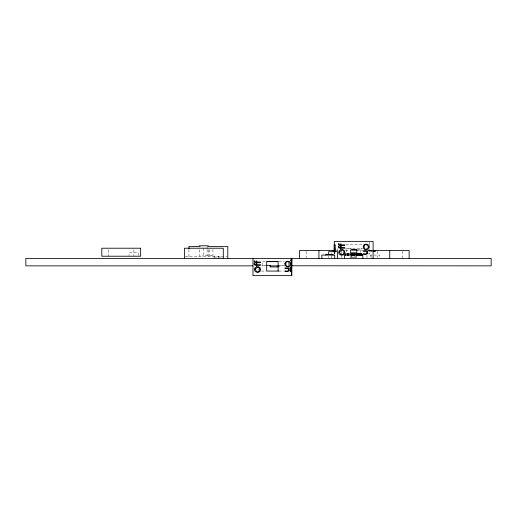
<?xml version="1.0" encoding="UTF-8"?>
<svg xmlns="http://www.w3.org/2000/svg" width="517" height="517" viewBox="0 0 517 517"><rect width="100%" height="100%" fill="white"/><g stroke="black" fill="none" stroke-linecap="round" stroke-linejoin="round"><path stroke-width="0.39" stroke-dasharray="2.58 1.94" d="M345.802 244.392L362.52 244.392M345.627 248.218L351.521 248.218M362.675 248.218L361.118 248.218L361.118 249.821L357.919 249.821M335.016 250.506L338.325 250.506M345.446 250.506L349.55 250.506M356.84 250.506L362.721 250.506M368.007 250.506L373.261 250.506M373.487 251.075L368.763 251.075L368.802 250.506M334.279 252.71L334.848 252.703M334.279 252.748L334.848 252.787M334.279 252.858L334.848 252.845M334.279 253.039L334.848 253.039M334.279 253.072L334.848 253.104M334.279 253.433L334.848 253.42M334.279 253.492L334.848 253.563M334.279 253.692L334.848 253.64M368.085 253.931L369.681 253.931L369.681 249.22M371.82 255.075L370.463 255.075L370.463 257.815M373.901 255.075L379.737 255.075L379.737 258.5M185.241 256.219L227.015 256.219M214.051 257.072L223.131 257.072M350.571 257.608L356.853 257.608M265.305 261.524L262.119 261.524L262.119 265.35L265.803 265.35M278.837 261.524L284.408 261.524M284.492 265.35L279.82 265.35L279.82 266.953M261.731 265.861L265.77 265.861M279.503 265.861L284.35 265.861M290.25 269.144L291.53 269.144M290.25 270.094L291.53 270.094M290.25 270.352L291.53 270.352M290.25 270.598L291.53 270.598M290.25 270.766L291.53 270.727M261.369 271.063L266.003 271.063M278.792 271.063L283.587 271.063M290.25 271.716L291.53 271.716M402.452 251.307L402.452 258.5M377.21 251.307L377.21 257.699M372.208 250.506L372.227 251.075M371.613 250.506L371.613 251.075M371.503 250.506L371.503 251.075M371.393 250.506L371.393 251.075M371.083 250.506L371.083 251.075M371.083 255.075L371.083 258.5M370.857 250.506L370.857 251.075M370.702 250.506L370.702 251.075M370.631 250.506L370.631 251.075M370.288 250.506L370.288 251.075M370.25 250.506L370.25 251.075M369.952 250.506L369.952 251.075M369.758 250.506L369.733 251.075M369.681 242.124L369.681 245.297M369.603 250.506L369.565 251.075M369.474 250.506L369.474 251.075M369.384 250.506L369.384 251.075M369.28 250.506L369.28 251.075M369.08 250.506L369.08 251.075M368.867 250.506L368.867 251.075M366.98 255.301L366.98 258.5M360.543 252.464L360.543 248.793L346.842 248.793L346.842 252.464M351.489 256.652L351.489 257.182M350.991 256.652L350.991 257.182M341.679 251.307L341.679 255.301M341.679 256.102L341.679 257.699M337.704 248.438L337.704 250.79M334.848 252.38L334.848 253.698L334.279 253.698L334.279 252.587M331.507 252.903L331.507 255.301M331.507 256.102L331.507 258.5M328.663 256.219L328.663 257.737M306.148 251.307L306.148 257.699M290.573 259.702L290.573 261.046M290.573 266.753L290.573 271.916M290.373 259.114L290.373 261.479M290.373 266.992L290.373 271.716M290.25 266.682L290.25 271.916M288.389 263.056L288.389 264.782M258.332 268.704L258.332 270.275M214.051 258.5L214.077 255.644L202.69 255.644L202.69 256.219M212.933 249.556L212.933 255.644M209.637 249.556L209.637 255.644M208.286 249.801L208.286 256.219M207.123 246.506L207.123 248.793M207.123 249.556L207.123 255.644M203.827 248.031L203.827 255.644M199.459 249.801L199.459 256.219M188.963 249.498L188.963 257.737M138.317 255.534L138.317 252.787L129.037 252.787L129.037 255.534M133.877 249.821L133.877 256.219M108.564 249.821L108.564 256.219M334.848 253.233L334.279 253.233L334.848 253.291M356.853 256.652L350.571 256.652L350.571 257.182L356.853 257.182L356.853 256.652M218.62 258.5L218.62 256.219L218.562 258.5"/><path stroke-width="0.78" d="M334.279 244.638L334.848 244.612M334.279 244.715L334.848 244.748M334.279 244.916L334.848 244.916M334.279 245.032L334.848 245.032M334.279 245.155L334.848 245.116M334.279 245.232L334.848 245.22M334.279 245.349L334.848 245.362M334.279 245.42L334.848 245.497L334.279 245.581M334.279 245.678L334.848 245.717M199.459 245.795L208.286 245.795M334.279 245.737L334.848 245.801L334.279 245.885M334.279 246.014L334.848 245.95M334.279 246.131L334.848 246.111M334.279 246.215L334.848 246.195M334.279 246.286L334.848 246.286M334.279 246.396L334.848 246.422L334.279 246.499M200.06 246.506L188.963 246.506L188.963 248.748M207.983 246.506L227.797 246.506L227.797 258.5M334.279 246.687L334.848 246.635M334.279 246.758L334.848 246.777L334.279 246.842M334.279 247.3L334.848 247.281M334.279 247.397L334.848 247.397M334.279 247.481L334.848 247.514M334.279 247.604L334.848 247.617M334.279 247.675L334.848 247.746M334.279 247.817L334.848 247.817M334.279 247.94L334.848 247.966M334.848 248.27L334.279 248.302L334.848 248.386M334.279 248.418L334.848 248.444M334.279 248.567L334.848 248.606L334.279 248.735M334.279 248.767L334.848 248.806M334.279 248.864L334.848 248.923M334.279 249.007L334.848 249.007M334.279 249.091L334.848 249.091M334.279 249.233L334.848 249.265M334.279 249.356L334.848 249.336M334.279 249.414L334.848 249.452M334.279 249.511L334.848 249.511M334.279 249.608L334.848 249.633M334.279 249.769L334.848 249.769M334.279 249.873L334.848 249.873M351.521 249.821L357.118 249.821M334.279 249.944L334.848 250.021M334.279 250.099L334.848 250.066M334.279 250.306L334.848 250.26M335.016 250.506L299.511 250.506L299.511 258.5M372.789 250.506L409.147 250.506L409.147 258.5M334.279 250.616L334.848 250.642M334.279 250.719L334.848 250.719M334.279 250.958L334.848 250.991M334.279 251.139L334.848 251.12M334.279 251.223L334.848 251.307L334.279 251.352M334.279 251.566L334.848 251.579M334.848 251.844L334.279 251.844L334.848 251.953M334.279 252.037L334.848 252.037M354.19 253.931L345.227 253.931L345.227 255.075M291.814 259.114L291.53 275.632M266.895 261.524L278.036 261.524M266.539 265.35L270.229 265.35L270.229 266.953L278.224 266.953M252.845 265.861L25.85 265.861L25.85 258.5L491.15 258.5L491.15 265.861L291.53 265.79M269.809 265.861L278.695 265.861M278.792 271.063L266.688 271.063L266.688 261.641L278.107 261.641L278.107 271.063M389.734 250.506L389.734 258.5M375.42 250.506L375.42 251.075M375.226 250.506L375.226 251.075M374.974 250.506L374.974 251.075M374.728 250.506L374.728 251.075M374.625 250.506L374.625 251.075M374.573 250.506L374.573 251.075M374.373 250.506L374.373 251.075M374.172 250.506L374.172 251.075M374.095 250.506L374.095 251.075M373.746 250.506L373.746 251.075M373.623 250.506L373.623 251.075M373.313 250.506L373.313 251.075M373.106 258.5L373.106 241.368L334.279 241.368L334.279 252.27M362.837 258.5L362.837 255.075L344.581 255.075L344.581 258.5M361.861 255.075L361.887 253.989L354.52 253.931L354.52 255.075M361.835 253.989L361.835 255.075M361.738 253.989L361.726 255.075M361.532 253.989L361.532 255.075M361.073 253.989L361.002 255.075M360.911 253.989L360.911 255.075M360.827 253.989L360.827 255.075M360.659 253.989L360.659 255.075M360.504 253.989L360.504 255.075M360.355 253.931L360.355 255.075M360.233 253.989L360.233 255.075M360.019 253.931L360.019 255.075M359.632 253.931L359.632 255.075M359.535 253.931L359.535 255.075M359.341 253.931L359.341 255.075M359.192 255.075L359.192 253.931L359.063 255.075M358.882 253.931L358.882 255.075M358.624 253.931L358.624 255.075M358.339 253.931L358.339 255.075M358.048 253.931L358.048 255.075M357.751 253.931L357.751 255.075M357.454 253.931L357.454 255.075M357.15 253.931L357.15 255.075M356.853 253.931L356.853 255.075M356.614 253.931L356.614 255.075M356.471 253.931L356.471 255.075M355.948 253.931L355.948 255.075M354.145 253.931L354.19 255.075M354.035 253.931L354.035 255.075M353.893 253.931L353.893 255.075M353.796 253.931L353.796 255.075M353.266 253.931L353.318 255.075M353.156 253.931L353.156 255.075M352.969 253.931L352.969 255.075M352.781 253.931L352.781 255.075M352.6 253.931L352.6 255.075M352.432 253.931L352.432 255.075M352.277 253.931L352.277 255.075M352.135 253.931L352.135 255.075M352.045 253.931L352.025 255.075M351.89 253.931L351.941 255.075M351.554 253.931L351.554 255.075M351.256 253.931L351.256 255.075M351.011 253.931L351.011 255.075M348.309 253.931L348.309 255.075M348.167 253.931L348.148 255.075M348.038 253.931L348.038 255.075M347.863 253.931L347.863 255.075M347.56 253.931L347.611 255.075M347.398 253.931L347.405 255.075M347.237 253.931L347.288 255.075M345.35 253.931L345.35 255.075M337.498 258.5L337.498 251.65L328.663 251.65L328.663 254.694M334.725 250.506L334.725 251.075M334.699 258.5L334.699 255.075L321.852 255.075L321.852 258.5M334.402 250.506L334.454 251.075M334.292 250.506L334.312 251.075M334.118 250.506L334.092 251.075M334.001 251.075L333.976 250.506L333.917 251.075M333.84 250.506L333.808 251.075M333.459 250.506L333.459 251.075M333.329 250.506L333.355 251.075M333.226 250.506L333.252 251.075L333.116 250.506M333.019 255.075L333.019 254.39L325.872 254.39L325.872 255.075M318.924 250.506L318.924 258.5M291.814 258.5L291.814 275.632L252.981 275.632L252.981 258.5M223.286 258.5L223.286 248.218L184.459 248.218L184.459 258.5M254.144 261.066L254.513 262.313L256.258 262.701L256.258 263.424L256.846 263.424L256.846 262.701L260.516 262.701L260.516 262.022L256.846 262.022L256.846 261.02L256.258 261.02L256.258 262.022L254.926 261.841L254.816 260.852L254.144 261.066M254.144 263.735L254.513 264.975L256.258 265.363L256.258 266.087L256.846 266.087L256.846 265.363L260.516 265.363L260.516 264.685L256.846 264.685L256.846 263.689L256.258 263.689L256.258 264.685L254.926 264.504L254.816 263.515L254.144 263.735M338.389 243.934L338.764 245.181L340.509 245.569L340.509 246.292L341.091 246.292L341.091 245.569L344.768 245.569L344.768 244.89L341.091 244.89L341.091 243.895L340.509 243.895L340.509 244.89L339.178 244.709L339.062 243.72L338.389 243.934M338.389 246.603L338.764 247.843L340.509 248.231L340.509 248.961L341.091 248.961L341.091 248.231L344.768 248.231L344.768 247.553L341.091 247.553L341.091 246.557L340.509 246.557L340.509 247.553L339.178 247.378L339.062 246.383L338.389 246.603M289.326 270.01L289.074 270.876L287.975 271.425L284.97 271.451L284.97 270.766C289.882 272.588 289.772 266.882 284.97 268.594L284.97 267.916L289.229 267.916L289.229 268.594L288.518 268.594L289.326 270.01M367.645 252.878L367.387 253.744L366.288 254.293L363.289 254.319L363.289 253.634C368.194 255.456 368.085 249.75 363.289 251.469L363.289 250.784L367.542 250.784L367.542 251.469L366.837 251.469L367.645 252.878M255.127 269.04C259.036 278.314 262.998 262.08 255.127 269.04M260.613 269.544C260.794 273.306 254.196 273.189 254.454 269.441C254.312 265.738 260.839 265.854 260.613 269.544M284.925 263.392C283.956 267.082 290.283 268.22 290.981 264.678C291.963 260.962 285.591 259.799 284.925 263.392M290.399 264.045C284.298 272.285 284.311 255.747 290.399 264.045M339.378 251.908C343.288 261.182 347.25 244.948 339.378 251.908M344.865 252.412C345.046 256.173 338.441 256.057 338.706 252.315C338.564 248.612 345.091 248.729 344.865 252.412M363.238 246.26C362.268 249.95 368.602 251.088 369.293 247.546C370.282 243.83 363.91 242.667 363.238 246.26M368.718 246.913C362.617 255.152 362.63 238.615 368.718 246.913M334.848 248.082L334.279 248.082L334.848 248.102M140.637 248.218L101.804 248.218L101.804 256.219L140.637 256.219L140.637 248.218M356.833 249.937L350.552 249.937L350.552 252.787L356.833 252.787L356.833 249.937M334.615 251.075L334.615 250.506L334.57 251.075M333.665 251.075L333.665 250.506L333.639 251.075"/></g></svg>
